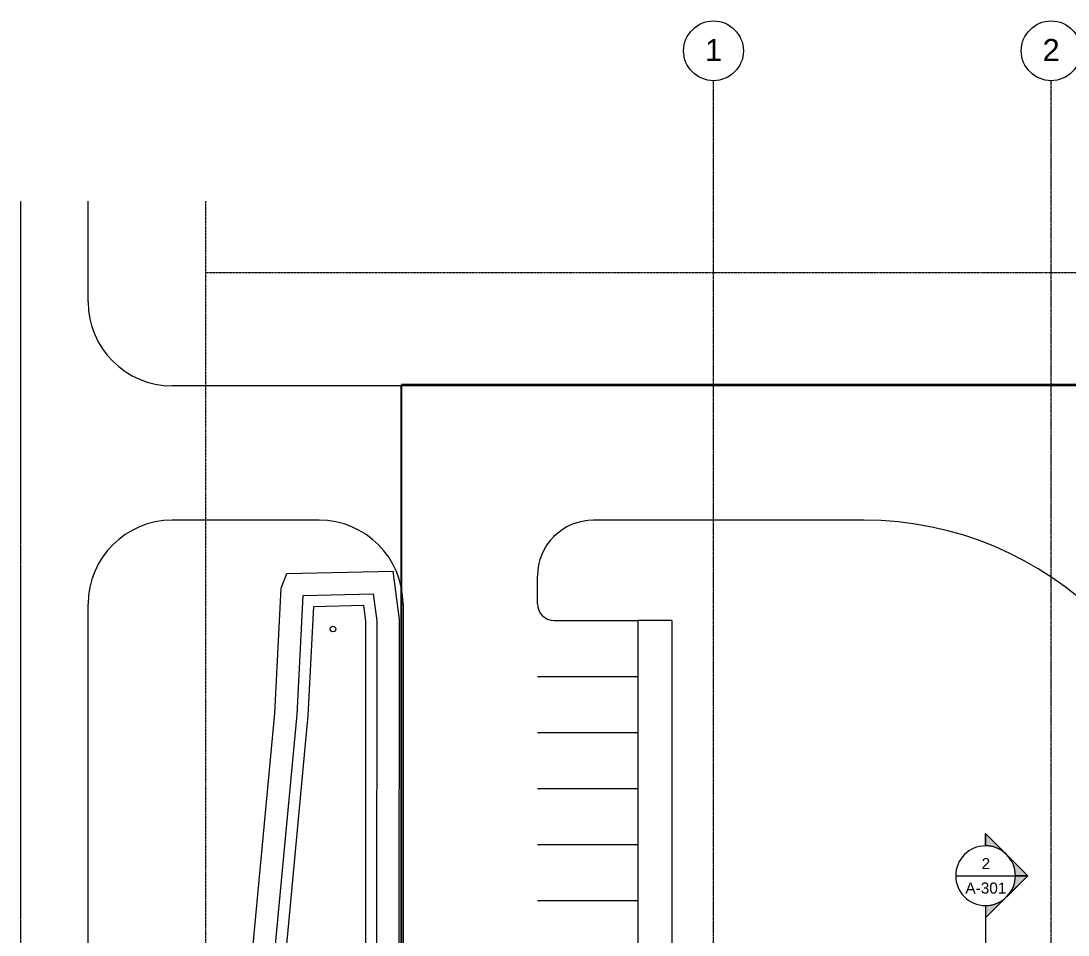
# Model space of a CAD drawing. Header units: inches. Extents: x 19712 to 27543, y -26063 to -18659.
# Drawn here: x 20588 to 22833, y -20618 to -18659 of the extents above; entities that cross this region are included whole.
import ezdxf

# ---------------------------------------------------------------- set-up
doc = ezdxf.new("R2010")
doc.units = ezdxf.units.IN
doc.header["$MEASUREMENT"] = 0
for name, pattern in [('Center 1_4_', [0.53125, 0.25, -0.09375, 0.09375, -0.09375]), ('Grid Line 1_2_', [0.875, 0.5, -0.125, 0.125, -0.125]), ('Hidden', [0.28125, 0.1875, -0.09375]), ('IMPORT-CENTER2 _2_', [6.328125, 4.21875, -0.703125, 0.703125, -0.703125])]:
    doc.linetypes.add(name, pattern=pattern)
for name, color, linetype, lineweight in [('A-DETL', 90, 'Continuous', 9), ('A-PROP-SBCK', 71, 'Hidden', 25), ('BMP', 80, 'Continuous', 9), ('Conc', 7, 'Continuous', 9), ('EOP-EX', 125, 'Continuous', 9), ('EOP-PR', 4, 'Continuous', 9), ('G-ANNO-SYMB', 111, 'Continuous', 9), ('PAINT', 190, 'Continuous', 9), ('PROP', 3, 'Center 1_4_', 9), ('S-GRID', 1, 'Continuous', 9), ('S-GRID-IDEN', 1, 'Continuous', 9)]:
    doc.layers.add(name, color=color, linetype=linetype, lineweight=lineweight)
doc.styles.add('Arial', font='arial.ttf', dxfattribs={"height": 47.209581})
doc.styles.add('Arial_2', font='arial.ttf', dxfattribs={"height": 23.60479})

# ---------------------------------------------------------------- blocks, each defined once
blk = doc.blocks.new('Grid - Grid Head - Circle-14747-Site Plan - Phase 1')
at = {"layer": 'S-GRID-IDEN'}
blk.add_circle((0, 0), 0.25, dxfattribs=at)
blk = doc.blocks.new('Section - Section Head - Filled-1526-Site Plan - Phase 1')
at = {"layer": 'G-ANNO-SYMB'}
h = blk.add_hatch(color=256, dxfattribs=at)
edge = h.paths.add_edge_path(flags=0)
edge.add_line((-0.4268, 0.1768), (-0.25, 0.3536))
edge.add_line((-0.25, 0.3536), (-0.25, 0.25))
edge.add_arc((-0.25, 0), 0.25, 90, 135)
h = blk.add_hatch(color=256, dxfattribs=at)
edge = h.paths.add_edge_path(flags=0)
edge.add_arc((-0.25, 0), 0.25, 45, 90)
edge.add_line((-0.25, 0.25), (-0.25, 0.3536))
edge.add_line((-0.25, 0.3536), (-0.0732, 0.1768))
h = blk.add_hatch(color=256, dxfattribs=at)
edge = h.paths.add_edge_path(flags=0)
edge.add_arc((-0.25, 0), 0.2503, 137.9216, 180)
edge.add_line((-0.5003, 0), (-0.6036, 0))
edge.add_line((-0.6036, 0), (-0.4358, 0.1678))
h = blk.add_hatch(color=256, dxfattribs=at)
edge = h.paths.add_edge_path(flags=0)
edge.add_line((-0.0642, 0.1678), (0.1036, 0))
edge.add_line((0.1036, 0), (0.0003, 0))
edge.add_arc((-0.25, 0), 0.2503, 0, 42.0784)
for p, q in [((-0.25, 0.3536), (-0.6036, 0)), ((-0.25, 0.3536), (-0.4268, 0.1768)), ((-0.25, 0.3536), (0.1036, 0)), ((-0.25, 0.25), (-0.25, 0.3536)), ((-0.0732, 0.1768), (-0.25, 0.3536)), ((-0.25, 0.3536), (-0.25, 0.25)), ((-0.4358, 0.1678), (-0.6036, 0)), ((0.1036, 0), (-0.0642, 0.1678)), ((-0.6036, 0), (-0.5003, 0)), ((0.0003, 0), (0.1036, 0)), ((-0.5, 0), (-0.6036, 0)), ((0, 0), (0.1036, 0))]:
    blk.add_line(p, q, dxfattribs=at)
for radius, start, end in [(0.25, 360, 180), (0.25, 90, 135), (0.25, 45, 90), (0.2503, 137.9216, 180), (0.2503, 0, 42.0784), (0.25, 180, 360)]:
    blk.add_arc((-0.25, 0), radius, start, end, dxfattribs=at)

msp = doc.modelspace()

# ---------------------------------------------------------------- linework, layer by layer
at = {"layer": 'A-DETL', "linetype": 'IMPORT-CENTER2 _2_'}
msp.add_line((20588.2, -26063.3), (20588.2, -19045.2), dxfattribs=at)
at = {"layer": 'A-PROP-SBCK'}
for p, q in [((21404.2, -19438.2), (26647.5, -19438.2)), ((21404.2, -23401.3), (21404.2, -19438.2))]:
    msp.add_line(p, q, dxfattribs=at)
at = {"layer": 'BMP'}
for p, q in [((21158.4, -19843.6), (21385.1, -19838.1)), ((21385.1, -19838.1), (21398.8, -19941.8)), ((21146.1, -19874.9), (21158.4, -19843.6)), ((21132.1, -20142.4), (21146.1, -19874.9)), ((21180, -20145.9), (21193.4, -19890.8)), ((21193.4, -19890.8), (21343.2, -19887.1)), ((21343.2, -19887.1), (21350.8, -19945)), ((21203.9, -20147.7), (21216.2, -19914.2)), ((21216.2, -19914.2), (21322.2, -19911.6)), ((21322.2, -19911.6), (21326.8, -19946.6)), ((21326.8, -19946.6), (21325.2, -22799.5)), ((21350.8, -19945), (21349.2, -22808.1)), ((21398.8, -19941.8), (21397.1, -22825.2)), ((21061.4, -20901.5), (21132.1, -20142.4)), ((21109.3, -20904.6), (21180, -20145.9)), ((21133.3, -20906.1), (21203.9, -20147.7))]:
    msp.add_line(p, q, dxfattribs=at)
msp.add_circle((21257, -19962.5), 6, dxfattribs=at)
at = {"layer": 'Conc'}
for p, q in [((21914.2, -19944.1), (21911.2, -19944.1)), ((21911.2, -19950.1), (21911.2, -19944.1)), ((21983.2, -19944.1), (21911.2, -19944.1)), ((21911.2, -22952.1), (21911.2, -19950.1)), ((21983.2, -19944.1), (21983.2, -21485.1))]:
    msp.add_line(p, q, dxfattribs=at)
msp.add_arc((21227.2, -19909.2), 180, 360, 90, dxfattribs=at)
at = {"layer": 'EOP-EX'}
for p, q in [((20732.2, -19261.2), (20732.2, -19045.2)), ((20732.2, -22923.5), (20732.2, -19909.2))]:
    msp.add_line(p, q, dxfattribs=at)
at = {"layer": 'EOP-PR'}
for p, q in [((22875.3, -19441.2), (20912.2, -19441.2)), ((21227.2, -19729.2), (20912.2, -19729.2)), ((22395.3, -19729.2), (21815.2, -19729.2)), ((21695.2, -19908.1), (21695.2, -19849.2)), ((21407.2, -19909.2), (21407.2, -22923.5)), ((21731.2, -19944.1), (21911.2, -19944.1))]:
    msp.add_line(p, q, dxfattribs=at)
for centre, radius, start, end in [((20912.2, -19261.2), 180, 180, 270), ((20912.2, -19909.2), 180, 90, 180), ((21815.2, -19849.2), 120, 90, 180), ((22395.3, -20449.2), 720, 0, 90), ((21731.2, -19908.1), 36, 180, 270)]:
    msp.add_arc(centre, radius, start, end, dxfattribs=at)
at = {"layer": 'G-ANNO-SYMB'}
for p, q in [((22591.7, -20491.1), (22719.7, -20491.1)), ((22655.7, -20555.1), (22655.7, -23033.9))]:
    msp.add_line(p, q, dxfattribs=at)
at = {"layer": 'PAINT'}
for p, q in [((21695.2, -20064.1), (21911.2, -20064.1)), ((21695.2, -20184.1), (21911.2, -20184.1)), ((21695.2, -20304.1), (21911.2, -20304.1)), ((21695.2, -20424.1), (21911.2, -20424.1)), ((21695.2, -20544.1), (21911.2, -20544.1))]:
    msp.add_line(p, q, dxfattribs=at)
at = {"layer": 'PROP'}
for p, q in [((20984.2, -23518.2), (20984.2, -19045.2)), ((20984.2, -19198.2), (27007.5, -19198.2))]:
    msp.add_line(p, q, dxfattribs=at)
at = {"layer": 'S-GRID', "linetype": 'Grid Line 1_2_'}
for p, q in [((22072.6, -23874.7), (22072.6, -18787.2)), ((22796.4, -23874.7), (22796.4, -18787.2))]:
    msp.add_line(p, q, dxfattribs=at)

# ---------------------------------------------------------------- block references
at = {"layer": 'G-ANNO-SYMB', "xscale": 255.9999999999999, "yscale": 255.9999999999999, "zscale": 255.9999999999999, "rotation": 269.9999999999996}
msp.add_blockref('Section - Section Head - Filled-1526-Site Plan - Phase 1', (22655.7, -20555.1), dxfattribs=at)
at = {"layer": 'S-GRID-IDEN', "xscale": 255.9999999999999, "yscale": 255.9999999999999, "zscale": 255.9999999999999}
for p in [(22072.6, -18723.2), (22796.4, -18723.2)]:
    msp.add_blockref('Grid - Grid Head - Circle-14747-Site Plan - Phase 1', p, dxfattribs=at)

# ---------------------------------------------------------------- texts
at = {"layer": 'G-ANNO-SYMB', "char_height": 23.6, "attachment_point": 2, "line_spacing_factor": 0.938532, "style": 'Arial_2'}
for s, insert, width in [('2', (22656.5, -20453.3), 21.888), ('A-301', (22656.5, -20505.7), 104.832)]:
    msp.add_mtext(s, dxfattribs=dict(at, insert=insert, width=width))

# ---------------------------------------------------------------- next in the draw order: texts
at = {"layer": 'S-GRID-IDEN', "char_height": 47.2, "width": 43.776, "attachment_point": 2, "line_spacing_factor": 0.938532, "style": 'Arial', "bg_fill": 3, "box_fill_scale": 1.25, "bg_fill_color": 0, "bg_fill_transparency": 0}
for s, insert in [('1', (22072.6, -18698)), ('2', (22796.4, -18698))]:
    msp.add_mtext(s, dxfattribs=dict(at, insert=insert))

doc.saveas('drawing.dxf')
